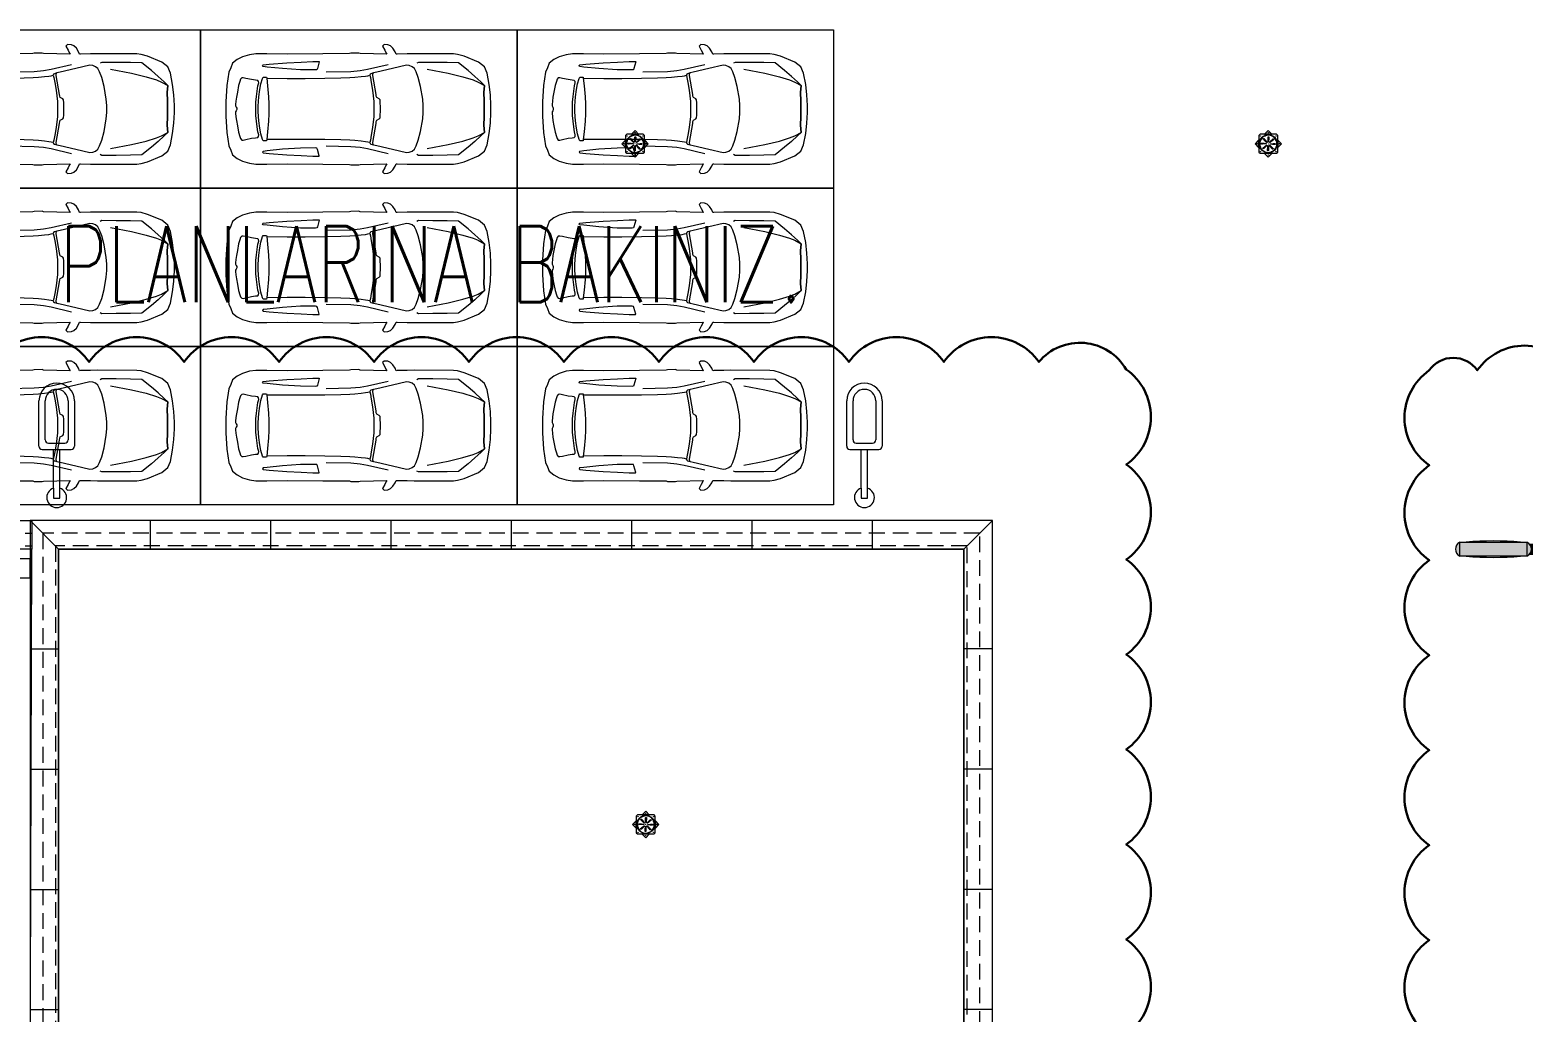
# Model space of a CAD drawing. Header units: metres. Extents: x -17822 to 152406, y -4219 to 19791.
# Drawn here: x 114958 to 117317, y 2507 to 4059 of the extents above; entities that cross this region are included whole.
import ezdxf
from ezdxf.xclip import XClip

# ---------------------------------------------------------------- set-up
doc = ezdxf.new("R2010")
doc.units = ezdxf.units.M
doc.header["$LTSCALE"] = 100
doc.header["$MEASUREMENT"] = 0
doc.header["$XCLIPFRAME"] = 0
doc.linetypes.add('HIDDEN', pattern=[0.375, 0.25, -0.125])
doc.layers.get('0').update_dxf_attribs({"color": 9, "lineweight": 9})
for name, color, linetype, lineweight in [('04', 9, 'Continuous', 9), ('05S', 9, 'Continuous', 9), ('06A', 9, 'Continuous', 9), ('06B', 9, 'Continuous', 9), ('06D', 9, 'Continuous', 9), ('E-KABLO', 7, 'Continuous', 30)]:
    doc.layers.add(name, color=color, linetype=linetype, lineweight=lineweight)
doc.styles.add('E-YAZI', font='txttw.shx')

# ---------------------------------------------------------------- blocks, each defined once
blk = doc.blocks.new('p-harpusta-ust')
at = {"layer": '06A'}
blk.add_lwpolyline([(-947.5, 2083), (-947.5, 2083), (-902.5, 2083), (-902.5, 460), (-947.5, 460), (-947.5, 2083)], dxfattribs=at)
at = {"layer": '06D', "linetype": 'HIDDEN'}
for points in [[(-927.5, 460), (-927.5, 2083)], [(-907.5, 460), (-907.5, 2083)]]:
    blk.add_lwpolyline(points, dxfattribs=at)
blk = doc.blocks.new('p-araba-polo')
blk.add_line((1.256, 0.842), (1.897, 1.734))
at = {"extrusion": (0, 0, -1)}
blk.add_arc((-1.256, 0.842), 1.098, 125.7081, 179.024, dxfattribs=at)
blk = doc.blocks.new('suzgec')
for p, q in [((36834.3, 831.6), (36832.3, 829.6)), ((36832.3, 829.6), (36832.3, 803.6)), ((36860.3, 831.6), (36834.3, 831.6)), ((36841.5, 831.6), (36841.7, 831.8)), ((36841.7, 828.9), (36841.6, 829.1)), ((36841.7, 831.8), (36847.3, 837.4)), ((36841.7, 831.8), (36853, 831.8)), ((36841.8, 828.6), (36841.7, 828.9)), ((36842.5, 829.5), (36842.6, 829.3)), ((36842.6, 829.3), (36842.8, 829)), ((36847.3, 837.4), (36853, 831.8)), ((36848.5, 826.8), (36847.6, 819.7)), ((36853, 831.8), (36853.2, 831.6)), ((36862.3, 829.6), (36860.3, 831.6)), ((36862.3, 803.6), (36862.3, 829.6)), ((36826.5, 816.6), (36832.1, 822.2)), ((36832.1, 810.9), (36826.5, 816.6)), ((36832.1, 822.2), (36832.3, 822.4)), ((36832.1, 810.9), (36832.1, 822.2)), ((36832.3, 810.7), (36832.1, 810.9)), ((36832.3, 803.6), (36834.3, 801.6)), ((36834.4, 811.8), (36834.6, 811.9)), ((36834.6, 811.9), (36835, 812)), ((36835, 810.9), (36834.8, 810.9)), ((36835.3, 811.1), (36835, 810.9)), ((36837.1, 817.8), (36844.2, 816.8)), ((36844.3, 816.8), (36844.2, 816.8)), ((36846.1, 806.3), (36847.1, 813.4)), ((36847.3, 816.6), (36847.1, 816.6)), ((36847.1, 813.6), (36847.1, 813.4)), ((36847.3, 816.6), (36847.3, 816.8)), ((36847.3, 816.6), (36847.6, 816.6)), ((36847.3, 816.6), (36847.3, 816.3)), ((36847.6, 819.6), (36847.6, 819.7)), ((36850.4, 816.3), (36850.5, 816.3)), ((36857.6, 815.4), (36850.5, 816.3)), ((36852.1, 803.9), (36851.9, 804.2)), ((36852.1, 803.7), (36852.1, 803.9)), ((36852.9, 804.6), (36853, 804.3)), ((36853, 804.3), (36853.1, 804.1)), ((36859.7, 822.2), (36859.9, 822.3)), ((36860.2, 821.4), (36860, 821.3)), ((36860.3, 801.6), (36862.3, 803.6)), ((36862.3, 822.4), (36862.5, 822.2)), ((36862.5, 810.9), (36862.3, 810.7)), ((36862.5, 822.2), (36862.5, 810.9)), ((36862.5, 822.2), (36868.2, 816.6)), ((36868.2, 816.6), (36862.5, 810.9)), ((36834.3, 801.6), (36860.3, 801.6)), ((36841.7, 801.4), (36841.5, 801.6)), ((36853, 801.4), (36841.7, 801.4)), ((36847.3, 795.7), (36841.7, 801.4)), ((36853, 801.4), (36847.3, 795.7)), ((36853.2, 801.6), (36853, 801.4))]:
    blk.add_line(p, q)
for centre, radius in [((36847.3, 816.6), 14.3), ((36834.8, 829.1), 0.3), ((36847.3, 834.3), 0.4), ((36847.3, 834.3), 0.358), ((36859.8, 829.1), 0.3), ((36829.7, 816.6), 0.4), ((36829.7, 816.6), 0.358), ((36834.8, 804.1), 0.3), ((36859.8, 804.1), 0.3), ((36865, 816.6), 0.4), ((36865, 816.6), 0.358), ((36847.3, 798.9), 0.4), ((36847.3, 798.9), 0.358)]:
    blk.add_circle(centre, radius)
for radius, start, end in [(13.5, 114.6147, 200.3853), (13.8, 110.4176, 114.5824), (13.7, 110.4084, 114.5916), (13.3, 110.3378, 114.6622), (13.2, 110.3292, 114.6708), (13.5, 24.6147, 110.3853), (13.8, 200.4176, 204.5824), (13.7, 200.4084, 204.5916), (13.3, 200.3378, 204.6622), (13.2, 200.3292, 204.6708), (13.5, 204.6147, 290.3853), (13.2, 290.3292, 294.6708), (13.3, 290.3378, 294.6622), (13.7, 290.4084, 294.5916), (13.8, 290.4176, 294.5824), (13.6, 294.6147, 20.3853), (13.2, 20.3292, 24.6708), (13.3, 20.3378, 24.6622), (13.7, 20.4084, 24.5916), (13.8, 20.4176, 24.5824)]:
    blk.add_arc((36847.3, 816.6), radius, start, end)
for points, knots in [([(36847, 826.8), (36847, 826.9), (36847.1, 827), (36847.1, 827.2), (36847.2, 827.3), (36847.3, 827.4), (36847.4, 827.5), (36847.6, 827.6), (36847.7, 827.6), (36847.9, 827.6), (36848, 827.5), (36848.2, 827.4), (36848.3, 827.4), (36848.4, 827.2), (36848.5, 827.1), (36848.5, 826.9), (36848.5, 826.8), (36848.5, 826.7)], [2.169268, 2.169268, 2.169268, 2.169268, 2.468107, 2.468107, 2.768207, 2.768207, 3.065525, 3.065525, 3.362844, 3.362844, 3.660162, 3.660162, 3.95748, 3.95748, 4.257581, 4.257581, 4.55635, 4.55635, 4.55635, 4.55635]), ([(36837.1, 816.3), (36837, 816.3), (36836.9, 816.3), (36836.7, 816.4), (36836.6, 816.4), (36836.5, 816.6), (36836.4, 816.7), (36836.4, 816.9), (36836.4, 817), (36836.4, 817.2), (36836.4, 817.3), (36836.5, 817.5), (36836.5, 817.5), (36836.7, 817.7), (36836.8, 817.7), (36837, 817.8), (36837.1, 817.8), (36837.2, 817.8)], [2.169268, 2.169268, 2.169268, 2.169268, 2.468107, 2.468107, 2.768207, 2.768207, 3.065525, 3.065525, 3.362844, 3.362844, 3.660162, 3.660162, 3.95748, 3.95748, 4.257581, 4.257581, 4.55635, 4.55635, 4.55635, 4.55635]), ([(36840.3, 809.1), (36840.3, 809.1), (36840.2, 809), (36840, 808.9), (36839.9, 808.9), (36839.7, 808.9), (36839.6, 808.9), (36839.4, 809), (36839.3, 809.1), (36839.2, 809.2), (36839.1, 809.3), (36839, 809.5), (36839, 809.6), (36839, 809.8), (36839.1, 809.9), (36839.2, 810.1), (36839.2, 810.2), (36839.3, 810.2)], [2.169268, 2.169268, 2.169268, 2.169268, 2.468107, 2.468107, 2.768207, 2.768207, 3.065525, 3.065525, 3.362844, 3.362844, 3.660162, 3.660162, 3.95748, 3.95748, 4.257581, 4.257581, 4.55635, 4.55635, 4.55635, 4.55635]), ([(36839.9, 823.6), (36839.8, 823.7), (36839.8, 823.7), (36839.7, 823.9), (36839.7, 824), (36839.7, 824.2), (36839.7, 824.3), (36839.8, 824.5), (36839.8, 824.6), (36840, 824.8), (36840.1, 824.8), (36840.3, 824.9), (36840.4, 824.9), (36840.6, 824.9), (36840.7, 824.8), (36840.9, 824.8), (36840.9, 824.7), (36841, 824.6)], [2.169268, 2.169268, 2.169268, 2.169268, 2.468107, 2.468107, 2.768207, 2.768207, 3.065525, 3.065525, 3.362844, 3.362844, 3.660162, 3.660162, 3.95748, 3.95748, 4.257581, 4.257581, 4.55635, 4.55635, 4.55635, 4.55635]), ([(36844.1, 817), (36844.1, 817), (36844.1, 817), (36844.1, 817), (36844.2, 817), (36844.2, 817), (36844.2, 816.9), (36844.3, 816.9), (36844.3, 816.9), (36844.3, 816.8), (36844.3, 816.8), (36844.3, 816.7), (36844.3, 816.7), (36844.3, 816.7), (36844.3, 816.6), (36844.3, 816.6), (36844.3, 816.5), (36844.2, 816.5), (36844.2, 816.5), (36844.1, 816.5), (36844.1, 816.5), (36844.1, 816.5), (36844.1, 816.5)], [-0.0013985, -0.0013985, -0.0013985, -0.0013985, 0, 0, 0, 0.0909291, 0.0909291, 0.1818582, 0.1818582, 0.2711248, 0.2711248, 0.3603915, 0.3603915, 0.4496581, 0.4496581, 0.5389247, 0.5389247, 0.6298538, 0.6298538, 0.7207829, 0.7207829, 0.7401198, 0.7401198, 0.7401198, 0.7401198]), ([(36844.8, 814.6), (36844.8, 814.6), (36844.8, 814.6), (36844.8, 814.6), (36844.8, 814.6), (36844.8, 814.6), (36844.9, 814.6), (36844.9, 814.6), (36845, 814.6), (36845, 814.6), (36845.1, 814.6), (36845.1, 814.6), (36845.2, 814.5), (36845.2, 814.5), (36845.2, 814.4), (36845.2, 814.4), (36845.2, 814.4), (36845.2, 814.3), (36845.2, 814.3), (36845.2, 814.2), (36845.1, 814.2), (36845.1, 814.2), (36845.1, 814.2)], [-0.0013985, -0.0013985, -0.0013985, -0.0013985, 0, 0, 0, 0.0909291, 0.0909291, 0.1818582, 0.1818582, 0.2711248, 0.2711248, 0.3603915, 0.3603915, 0.4496581, 0.4496581, 0.5389247, 0.5389247, 0.6298538, 0.6298538, 0.7207829, 0.7207829, 0.7401198, 0.7401198, 0.7401198, 0.7401198]), ([(36845.3, 819.1), (36845.3, 819.1), (36845.3, 819.1), (36845.3, 819.1), (36845.4, 819.1), (36845.4, 819.1), (36845.4, 819), (36845.4, 819), (36845.4, 818.9), (36845.4, 818.9), (36845.4, 818.8), (36845.3, 818.8), (36845.3, 818.8), (36845.3, 818.8), (36845.2, 818.7), (36845.2, 818.7), (36845.1, 818.7), (36845.1, 818.7), (36845, 818.8), (36845, 818.8), (36845, 818.8), (36845, 818.8), (36845, 818.8)], [-0.0013985, -0.0013985, -0.0013985, -0.0013985, 0, 0, 0, 0.0909291, 0.0909291, 0.1818582, 0.1818582, 0.2711248, 0.2711248, 0.3603915, 0.3603915, 0.4496581, 0.4496581, 0.5389247, 0.5389247, 0.6298538, 0.6298538, 0.7207829, 0.7207829, 0.7401198, 0.7401198, 0.7401198, 0.7401198]), ([(36847.6, 806.4), (36847.7, 806.3), (36847.6, 806.2), (36847.6, 806), (36847.5, 805.9), (36847.4, 805.7), (36847.3, 805.7), (36847.1, 805.6), (36847, 805.6), (36846.8, 805.6), (36846.7, 805.6), (36846.5, 805.7), (36846.4, 805.8), (36846.3, 805.9), (36846.2, 806), (36846.1, 806.2), (36846.1, 806.3), (36846.2, 806.4)], [2.169268, 2.169268, 2.169268, 2.169268, 2.468107, 2.468107, 2.768207, 2.768207, 3.065525, 3.065525, 3.362844, 3.362844, 3.660162, 3.660162, 3.95748, 3.95748, 4.257581, 4.257581, 4.55635, 4.55635, 4.55635, 4.55635]), ([(36847, 813.4), (36847, 813.4), (36847, 813.4), (36847, 813.4), (36847, 813.4), (36847, 813.4), (36847, 813.5), (36847, 813.5), (36847.1, 813.5), (36847.1, 813.6), (36847.2, 813.6), (36847.2, 813.6), (36847.2, 813.6), (36847.3, 813.6), (36847.3, 813.6), (36847.4, 813.5), (36847.4, 813.5), (36847.4, 813.5), (36847.4, 813.4), (36847.5, 813.4), (36847.5, 813.3), (36847.5, 813.3), (36847.5, 813.3)], [-0.0013985, -0.0013985, -0.0013985, -0.0013985, 0, 0, 0, 0.0909291, 0.0909291, 0.1818582, 0.1818582, 0.2711248, 0.2711248, 0.3603915, 0.3603915, 0.4496581, 0.4496581, 0.5389247, 0.5389247, 0.6298538, 0.6298538, 0.7207829, 0.7207829, 0.7401198, 0.7401198, 0.7401198, 0.7401198]), ([(36847.7, 819.8), (36847.7, 819.8), (36847.7, 819.8), (36847.7, 819.8), (36847.7, 819.8), (36847.7, 819.7), (36847.7, 819.7), (36847.7, 819.7), (36847.6, 819.6), (36847.6, 819.6), (36847.5, 819.6), (36847.5, 819.6), (36847.4, 819.6), (36847.4, 819.6), (36847.4, 819.6), (36847.3, 819.6), (36847.3, 819.7), (36847.3, 819.7), (36847.2, 819.8), (36847.2, 819.8), (36847.2, 819.8), (36847.2, 819.8), (36847.2, 819.8)], [-0.0013985, -0.0013985, -0.0013985, -0.0013985, 0, 0, 0, 0.0909291, 0.0909291, 0.1818582, 0.1818582, 0.2711248, 0.2711248, 0.3603915, 0.3603915, 0.4496581, 0.4496581, 0.5389247, 0.5389247, 0.6298538, 0.6298538, 0.7207829, 0.7207829, 0.7401198, 0.7401198, 0.7401198, 0.7401198]), ([(36849.3, 814), (36849.3, 814), (36849.3, 814), (36849.3, 814), (36849.3, 814.1), (36849.3, 814.1), (36849.3, 814.1), (36849.3, 814.2), (36849.3, 814.2), (36849.3, 814.3), (36849.3, 814.3), (36849.3, 814.3), (36849.4, 814.4), (36849.4, 814.4), (36849.5, 814.4), (36849.5, 814.4), (36849.6, 814.4), (36849.6, 814.4), (36849.7, 814.4), (36849.7, 814.4), (36849.7, 814.4), (36849.7, 814.4), (36849.7, 814.4)], [-0.0013985, -0.0013985, -0.0013985, -0.0013985, 0, 0, 0, 0.0909291, 0.0909291, 0.1818582, 0.1818582, 0.2711248, 0.2711248, 0.3603915, 0.3603915, 0.4496581, 0.4496581, 0.5389247, 0.5389247, 0.6298538, 0.6298538, 0.7207829, 0.7207829, 0.7401198, 0.7401198, 0.7401198, 0.7401198]), ([(36849.9, 818.6), (36849.9, 818.6), (36849.9, 818.6), (36849.9, 818.6), (36849.9, 818.6), (36849.8, 818.5), (36849.8, 818.5), (36849.7, 818.5), (36849.7, 818.5), (36849.7, 818.5), (36849.6, 818.6), (36849.6, 818.6), (36849.5, 818.6), (36849.5, 818.7), (36849.5, 818.7), (36849.5, 818.7), (36849.5, 818.8), (36849.5, 818.8), (36849.5, 818.9), (36849.5, 818.9), (36849.6, 819), (36849.6, 819), (36849.6, 819)], [-0.0013985, -0.0013985, -0.0013985, -0.0013985, 0, 0, 0, 0.0909291, 0.0909291, 0.1818582, 0.1818582, 0.2711248, 0.2711248, 0.3603915, 0.3603915, 0.4496581, 0.4496581, 0.5389247, 0.5389247, 0.6298538, 0.6298538, 0.7207829, 0.7207829, 0.7401198, 0.7401198, 0.7401198, 0.7401198]), ([(36850.6, 816.2), (36850.6, 816.2), (36850.6, 816.2), (36850.6, 816.2), (36850.5, 816.2), (36850.5, 816.2), (36850.4, 816.2), (36850.4, 816.3), (36850.4, 816.3), (36850.4, 816.3), (36850.3, 816.4), (36850.3, 816.4), (36850.3, 816.5), (36850.4, 816.5), (36850.4, 816.6), (36850.4, 816.6), (36850.4, 816.6), (36850.5, 816.7), (36850.5, 816.7), (36850.6, 816.7), (36850.6, 816.7), (36850.6, 816.7), (36850.6, 816.7)], [-0.0013985, -0.0013985, -0.0013985, -0.0013985, 0, 0, 0, 0.0909291, 0.0909291, 0.1818582, 0.1818582, 0.2711248, 0.2711248, 0.3603915, 0.3603915, 0.4496581, 0.4496581, 0.5389247, 0.5389247, 0.6298538, 0.6298538, 0.7207829, 0.7207829, 0.7401198, 0.7401198, 0.7401198, 0.7401198]), ([(36854.8, 809.6), (36854.9, 809.5), (36854.9, 809.4), (36855, 809.2), (36855, 809.1), (36855, 808.9), (36855, 808.8), (36854.9, 808.6), (36854.8, 808.5), (36854.7, 808.4), (36854.6, 808.3), (36854.4, 808.3), (36854.3, 808.3), (36854.1, 808.3), (36854, 808.3), (36853.8, 808.4), (36853.7, 808.5), (36853.7, 808.6)], [2.169268, 2.169268, 2.169268, 2.169268, 2.468107, 2.468107, 2.768207, 2.768207, 3.065525, 3.065525, 3.362844, 3.362844, 3.660162, 3.660162, 3.95748, 3.95748, 4.257581, 4.257581, 4.55635, 4.55635, 4.55635, 4.55635]), ([(36854.4, 824), (36854.4, 824.1), (36854.5, 824.2), (36854.7, 824.2), (36854.8, 824.3), (36855, 824.3), (36855.1, 824.2), (36855.3, 824.1), (36855.4, 824.1), (36855.5, 823.9), (36855.6, 823.8), (36855.6, 823.7), (36855.7, 823.5), (36855.6, 823.3), (36855.6, 823.2), (36855.5, 823.1), (36855.4, 823), (36855.4, 822.9)], [2.169268, 2.169268, 2.169268, 2.169268, 2.468107, 2.468107, 2.768207, 2.768207, 3.065525, 3.065525, 3.362844, 3.362844, 3.660162, 3.660162, 3.95748, 3.95748, 4.257581, 4.257581, 4.55635, 4.55635, 4.55635, 4.55635]), ([(36857.6, 816.9), (36857.7, 816.9), (36857.8, 816.9), (36858, 816.8), (36858, 816.7), (36858.2, 816.6), (36858.2, 816.5), (36858.3, 816.3), (36858.3, 816.2), (36858.3, 816), (36858.3, 815.9), (36858.2, 815.7), (36858.1, 815.6), (36858, 815.5), (36857.9, 815.4), (36857.7, 815.4), (36857.6, 815.4), (36857.5, 815.4)], [2.169268, 2.169268, 2.169268, 2.169268, 2.468107, 2.468107, 2.768207, 2.768207, 3.065525, 3.065525, 3.362844, 3.362844, 3.660162, 3.660162, 3.95748, 3.95748, 4.257581, 4.257581, 4.55635, 4.55635, 4.55635, 4.55635])]:
    blk.add_open_spline(points, degree=3, knots=knots)
for points, weights in [([(36847.2, 819.8), (36847.2, 821.5), (36847, 826.8)], [1, 1.1928901223, 1.04336959175]), ([(36848.5, 826.7), (36847.9, 821.5), (36847.7, 819.8)], [1.04357122043, 1.19470432993, 1]), ([(36844.1, 816.5), (36842.4, 816.4), (36837.1, 816.3)], [1, 1.19289012449, 1.04336959218]), ([(36837.2, 817.8), (36842.5, 817.2), (36844.1, 817)], [1.04357122072, 1.19470433147, 1]), ([(36839.3, 810.2), (36843.5, 813.5), (36844.8, 814.6)], [1.04357122094, 1.1947043326, 1]), ([(36845, 818.8), (36843.7, 820), (36839.9, 823.6)], [1, 1.19289012244, 1.04336959178]), ([(36845.1, 814.2), (36844, 813), (36840.3, 809.1)], [1, 1.19289012327, 1.04336959194]), ([(36841, 824.6), (36844.3, 820.5), (36845.3, 819.1)], [1.04357122128, 1.19470433435, 1]), ([(36846.2, 806.4), (36846.8, 811.7), (36847, 813.4)], [1.04357122103, 1.19470433305, 1]), ([(36847.5, 813.3), (36847.5, 811.6), (36847.6, 806.4)], [1, 1.19289011339, 1.04336959002]), ([(36853.7, 808.6), (36850.4, 812.7), (36849.3, 814)], [1.04357121982, 1.19470432681, 1]), ([(36849.6, 819), (36850.7, 820.2), (36854.4, 824)], [1, 1.19289012017, 1.04336959134]), ([(36849.7, 814.4), (36850.9, 813.2), (36854.8, 809.6)], [1, 1.19289011781, 1.04336959088]), ([(36855.4, 822.9), (36851.2, 819.6), (36849.9, 818.6)], [1.04357122006, 1.19470432802, 1]), ([(36859.3, 822.1), (36859.5, 822.2), (36859.7, 822.2)], [1.02554744525, 1.0127799804, 1]), ([(36860, 821.3), (36859.9, 821.2), (36859.7, 821.2)], [1, 1.0127799804, 1.02554744526])]:
    blk.add_rational_spline(points, weights, degree=2)
for points, weights, knots in [([(36850.6, 816.7), (36851.1, 816.7), (36853.6, 816.8), (36857.6, 816.9)], [4.14064799907, 3.56700040162, 2.15953650571, 1.32480586323], [27.48414514, 27.48414514, 27.48414514, 27.50397367, 27.53272487, 27.53272487, 27.53272487]), ([(36857.5, 815.4), (36855.5, 815.6), (36852.3, 816), (36850.9, 816.2), (36850.6, 816.2)], [1.32476723726, 1.64485472039, 2.71311941379, 3.81141839734, 4.16242382948], [0.00590224, 0.00590224, 0.00590224, 0.01753913, 0.04477222, 0.05758123, 0.05758123, 0.05758123])]:
    blk.add_rational_spline(points, weights, degree=2, knots=knots)
blk = doc.blocks.new('pergolecatikati_krtrevizegorunus')
at = {"layer": '06B'}
for points in [[(29.5, 1979.8), (779.5, 1979.8), (779.5, 1909.8), (29.5, 1909.8), (29.5, 1889.8), (779.5, 1889.8), (779.5, 1819.8), (29.5, 1819.8), (29.5, 1799.8), (779.5, 1799.8), (779.5, 1729.8), (29.5, 1729.8), (29.5, 1709.8), (779.5, 1709.8), (779.5, 1659.8), (29.5, 1659.8), (29.5, 1639.8), (809.5, 1639.8), (809.5, 2049.8), (779.5, 2049.8), (779.5, 1999.8), (29.5, 1999.8), (29.5, 1979.8)], [(-830, 1618), (-830, 3), (-800, 3), (-800, 90), (-30, 90), (-30, 3), (0, 3), (0, 1618), (-30, 1618), (-30, 1550), (-800, 1550), (-800, 1618)], [(-30, 1530), (-30, 1460), (-800, 1460), (-800, 1530)], [(-30, 1440), (-30, 1370), (-800, 1370), (-800, 1440)], [(-30, 1350), (-30, 1280), (-800, 1280), (-800, 1350)], [(-30, 1260), (-30, 1190), (-800, 1190), (-800, 1260)], [(-30, 1170), (-30, 1100), (-800, 1100), (-800, 1170)], [(-30, 1080), (-30, 1010), (-800, 1010), (-800, 1080)], [(-30, 990), (-30, 920), (-800, 920), (-800, 990)], [(-30, 900), (-30, 830), (-800, 830), (-800, 900)], [(-30, 810), (-30, 740), (-800, 740), (-800, 810)], [(-30, 720), (-30, 650), (-800, 650), (-800, 720)], [(-30, 630), (-30, 560), (-800, 560), (-800, 630)], [(-30, 540), (-30, 470), (-800, 470), (-800, 540)], [(-30, 450), (-30, 380), (-800, 380), (-800, 450)], [(-30, 360), (-30, 290), (-800, 290), (-800, 360)], [(-30, 270), (-30, 200), (-800, 200), (-800, 270)], [(-30, 180), (-30, 110), (-800, 110), (-800, 180)]]:
    blk.add_lwpolyline(points, close=True, dxfattribs=at)
blk = doc.blocks.new('p-cati_vw')
at = {"layer": '06A'}
for points in [[(0, 0), (0, -1520), (920, -1520), (920, -1115), (1720, -1115), (1720, 0)], [(45, -45), (45, -1475), (875, -1475), (875, -1070), (1675, -1070), (1675, -45)]]:
    blk.add_lwpolyline(points, close=True, dxfattribs=at)
for points in [[(0, 0), (45, -45)], [(202.5, 0), (202.5, -45)], [(392.5, 0), (392.5, -45)], [(582.5, 0), (582.5, -45)], [(772.5, 0), (772.5, -45)], [(0, -190.1), (45, -190.1)], [(0, -380.1), (45, -380.1)], [(0, -570.1), (45, -570.1)], [(0, -760.1), (45, -760.1)], [(0, -950.1), (45, -950.1)], [(0, -1140.1), (45, -1140.1)], [(0, -1330.1), (45, -1330.1)], [(45, -1475), (0, -1520)], [(202.5, -1520), (202.5, -1475)], [(392.5, -1520), (392.5, -1475)], [(582.5, -1520), (582.5, -1475)], [(772.5, -1520), (772.5, -1475)]]:
    blk.add_lwpolyline(points, dxfattribs=at)
at = {"layer": '06D'}
for points in [[(3152, -3675), (3152, 55), (1705, 55), (1705, -1115), (920, -1115), (920, -1520), (45, -1517), (45, -3135), (920, -3135), (920, -3575), (1705, -3575), (1705, -3675)], [(45, -1475), (45, -45), (1675, -45), (1675, -1070), (875, -1070), (875, -1475)]]:
    blk.add_lwpolyline(points, close=True, dxfattribs=at)
at = {"layer": '06D', "linetype": 'HIDDEN'}
for points in [[(20, -20), (20, -1500), (900, -1500), (900, -1095), (1700, -1095), (1700, -20)], [(40, -40), (40, -1480), (880, -1480), (880, -1075), (1680, -1075), (1680, -40)]]:
    blk.add_lwpolyline(points, close=True, dxfattribs=at)
at = {"layer": '04'}
ref = blk.add_blockref('p-araba-polo', (515.8, -1689.8), dxfattribs=dict(at, xscale=-100, yscale=100, zscale=100, rotation=1.082915e-10))
XClip(ref).set_block_clipping_path([(-0.0924763951, -0.9835002962), (4.0650970395, 0.9845199444)])
at = {"layer": '06B', "rotation": 1.082915e-10}
blk.add_blockref('pergolecatikati_krtrevizegorunus', (890.5, -3138), dxfattribs=at)
at = {"layer": '06D', "rotation": 1.082915e-10}
for name, p in [('p-harpusta-ust', (947.5, -3600)), ('suzgec', (-36367.3, -1364.1))]:
    blk.add_blockref(name, p, dxfattribs=at)
blk = doc.blocks.new('g-prs-logo-yan')
at = {"layer": '05S'}
h = blk.add_hatch(color=253, dxfattribs=at)
h.dxf.hatch_style = 1
h.paths.add_polyline_path([(123, 11), (17, 11), (17, -11), (123, -11)])
h.paths.add_polyline_path([(17, 11, 0.636364), (17, -11)])
h.paths.add_polyline_path([(123, 11), (123, -11, 0.636364)])
h = blk.add_hatch(color=8, dxfattribs=at)
h.dxf.hatch_style = 1
h.paths.add_polyline_path([(26.9, 11), (113, 11, 0.046475)])
h.paths.add_polyline_path([(113, -11), (26.9, -11, 0.046475)])
h = blk.add_hatch(color=256, dxfattribs=at)
h.dxf.hatch_style = 1
h.paths.add_polyline_path([(127, 8), (138, 8), (138, -8), (127, -8, 0.374793)])
h.paths.add_polyline_path([(138, 11), (140, 11), (140, -11), (138, -11)])
for points in [[(17, 11), (123, 11), (123, -11), (17, -11), (17, 11)], [(127, 8), (138, 8)], [(138, 11), (140, 11)], [(138, 11), (138, -11)], [(140, 11), (140, -11)], [(127, -8), (138, -8)], [(138, -11), (140, -11)]]:
    blk.add_lwpolyline(points)
for centre, radius, start, end in [((22.1, 0), 12.1, 115.0576, 244.9424), ((70, -451), 464, 84.6782, 95.3218), ((117.9, 0), 12.1, 295.0576, 64.9424), ((70, 451), 464, 264.6782, 275.3218)]:
    blk.add_arc(centre, radius, start, end)
blk = doc.blocks.new('p-cati_porsche')
at = {"layer": '06D'}
blk.add_blockref('g-prs-logo-yan', (-140, -60.7), dxfattribs=at)
blk = doc.blocks.new('p-suzgec')
at = {"ltscale": 25}
for p, q in [((-21.1, 0), (-15.5, 5.7)), ((-15.5, -5.7), (-21.1, 0)), ((-15.5, 5.7), (-15.2, 5.9)), ((-15.5, -5.7), (-15.5, 5.7)), ((-13.2, 15), (-15.2, 13)), ((-15.2, 13), (-15.2, -13)), ((12.8, 15), (-13.2, 15)), ((-10.5, 1.2), (-3.4, 0.3)), ((-6.1, 15), (-5.9, 15.2)), ((-5.9, 12.3), (-6, 12.5)), ((-5.9, 15.2), (-0.2, 20.9)), ((-5.9, 15.2), (5.4, 15.2)), ((-5.8, 12), (-5.9, 12.3)), ((-5.1, 12.9), (-5, 12.7)), ((-5, 12.7), (-4.8, 12.4)), ((-3.3, 0.2), (-3.4, 0.3)), ((-0.2, 0), (-0.5, 0)), ((-0.2, 20.9), (5.4, 15.2)), ((-0.2, 0), (-0.2, 0.2)), ((-0.2, 0), (0, 0)), ((-0.2, 0), (-0.2, -0.2)), ((0.9, 10.2), (0, 3.1)), ((0, 3), (0, 3.1)), ((5.4, 15.2), (5.6, 15)), ((12.1, 5.6), (12.3, 5.7)), ((12.6, 4.8), (12.5, 4.7)), ((14.8, 13), (12.8, 15)), ((14.8, -13), (14.8, 13)), ((14.8, 5.9), (15, 5.7)), ((15, 5.7), (15, -5.7)), ((15, 5.7), (20.6, 0)), ((20.6, 0), (15, -5.7)), ((-15.2, -5.9), (-15.5, -5.7)), ((-15.2, -13), (-13.2, -15)), ((-13.2, -15), (12.8, -15)), ((-13.1, -4.8), (-13, -4.7)), ((-13, -4.7), (-12.6, -4.6)), ((-12.6, -5.6), (-12.8, -5.7)), ((-12.2, -5.5), (-12.6, -5.6)), ((-5.9, -15.2), (-6.1, -15)), ((5.4, -15.2), (-5.9, -15.2)), ((-0.2, -20.9), (-5.9, -15.2)), ((-1.4, -10.2), (-0.5, -3.1)), ((-0.5, -3), (-0.5, -3.1)), ((5.4, -15.2), (-0.2, -20.9)), ((2.8, -0.2), (2.9, -0.3)), ((10, -1.2), (2.9, -0.3)), ((4.5, -12.7), (4.3, -12.4)), ((4.6, -12.9), (4.5, -12.7)), ((5.3, -12), (5.4, -12.3)), ((5.4, -12.3), (5.5, -12.5)), ((5.6, -15), (5.4, -15.2)), ((12.8, -15), (14.8, -13)), ((15, -5.7), (14.8, -5.9))]:
    blk.add_line(p, q, dxfattribs=at)
for centre, radius in [((-17.9, 0), 0.4), ((-17.9, 0), 0.358), ((-0.2, 0), 14.3), ((-12.8, 12.5), 0.3), ((-0.2, 17.7), 0.4), ((-0.2, 17.7), 0.358), ((12.2, 12.5), 0.3), ((17.4, 0), 0.4), ((17.4, 0), 0.358), ((-12.8, -12.5), 0.3), ((-0.2, -17.7), 0.4), ((-0.2, -17.7), 0.358), ((12.2, -12.5), 0.3)]:
    blk.add_circle(centre, radius, dxfattribs=at)
for radius, start, end in [(13.5, 114.6147, 200.3853), (13.8, 110.4176, 114.5824), (13.7, 110.4084, 114.5916), (13.3, 110.3378, 114.6622), (13.2, 110.3292, 114.6708), (13.5, 24.6147, 110.3853), (13.6, 294.6147, 20.3853), (13.2, 20.3292, 24.6708), (13.3, 20.3378, 24.6622), (13.7, 20.4084, 24.5916), (13.8, 20.4176, 24.5824), (13.7, 200.4084, 204.5916), (13.8, 200.4176, 204.5824), (13.3, 200.3378, 204.6622), (13.2, 200.3292, 204.6708), (13.5, 204.6147, 290.3853), (13.2, 290.3292, 294.6708), (13.3, 290.3378, 294.6622), (13.7, 290.4084, 294.5916), (13.8, 290.4176, 294.5824)]:
    blk.add_arc((-0.2, 0), radius, start, end, dxfattribs=at)
for points, knots in [([(-10.5, -0.3), (-10.6, -0.3), (-10.7, -0.3), (-10.9, -0.2), (-11, -0.2), (-11.1, 0), (-11.2, 0.1), (-11.2, 0.3), (-11.2, 0.4), (-11.2, 0.6), (-11.2, 0.7), (-11.1, 0.9), (-11.1, 1), (-10.9, 1.1), (-10.8, 1.1), (-10.6, 1.2), (-10.5, 1.2), (-10.4, 1.2)], [2.169268, 2.169268, 2.169268, 2.169268, 2.468107, 2.468107, 2.768207, 2.768207, 3.065525, 3.065525, 3.362844, 3.362844, 3.660162, 3.660162, 3.95748, 3.95748, 4.257581, 4.257581, 4.55635, 4.55635, 4.55635, 4.55635]), ([(-7.7, 7), (-7.8, 7.1), (-7.8, 7.2), (-7.9, 7.4), (-7.9, 7.5), (-7.9, 7.7), (-7.9, 7.8), (-7.8, 8), (-7.8, 8), (-7.6, 8.2), (-7.5, 8.2), (-7.3, 8.3), (-7.2, 8.3), (-7, 8.3), (-6.9, 8.3), (-6.7, 8.2), (-6.6, 8.1), (-6.6, 8)], [2.169268, 2.169268, 2.169268, 2.169268, 2.468107, 2.468107, 2.768207, 2.768207, 3.065525, 3.065525, 3.362844, 3.362844, 3.660162, 3.660162, 3.95748, 3.95748, 4.257581, 4.257581, 4.55635, 4.55635, 4.55635, 4.55635]), ([(-3.5, 0.4), (-3.5, 0.4), (-3.5, 0.4), (-3.5, 0.4), (-3.4, 0.4), (-3.4, 0.4), (-3.4, 0.3), (-3.3, 0.3), (-3.3, 0.3), (-3.3, 0.3), (-3.3, 0.2), (-3.2, 0.2), (-3.2, 0.1), (-3.3, 0.1), (-3.3, 0), (-3.3, 0), (-3.3, -0.1), (-3.4, -0.1), (-3.4, -0.1), (-3.5, -0.1), (-3.5, -0.1), (-3.5, -0.1), (-3.5, -0.1)], [-0.0013985, -0.0013985, -0.0013985, -0.0013985, 0, 0, 0, 0.0909291, 0.0909291, 0.1818582, 0.1818582, 0.2711248, 0.2711248, 0.3603915, 0.3603915, 0.4496581, 0.4496581, 0.5389247, 0.5389247, 0.6298538, 0.6298538, 0.7207829, 0.7207829, 0.7401198, 0.7401198, 0.7401198, 0.7401198]), ([(-2.2, 2.6), (-2.2, 2.6), (-2.2, 2.6), (-2.2, 2.6), (-2.2, 2.5), (-2.2, 2.5), (-2.2, 2.4), (-2.2, 2.4), (-2.2, 2.3), (-2.2, 2.3), (-2.2, 2.3), (-2.3, 2.2), (-2.3, 2.2), (-2.3, 2.2), (-2.4, 2.2), (-2.4, 2.1), (-2.5, 2.1), (-2.5, 2.2), (-2.6, 2.2), (-2.6, 2.2), (-2.6, 2.2), (-2.6, 2.2), (-2.6, 2.2)], [-0.0013985, -0.0013985, -0.0013985, -0.0013985, 0, 0, 0, 0.0909291, 0.0909291, 0.1818582, 0.1818582, 0.2711248, 0.2711248, 0.3603915, 0.3603915, 0.4496581, 0.4496581, 0.5389247, 0.5389247, 0.6298538, 0.6298538, 0.7207829, 0.7207829, 0.7401198, 0.7401198, 0.7401198, 0.7401198]), ([(-0.6, 10.2), (-0.6, 10.3), (-0.5, 10.4), (-0.5, 10.6), (-0.4, 10.7), (-0.3, 10.8), (-0.2, 10.9), (0, 11), (0.1, 11), (0.3, 11), (0.4, 11), (0.6, 10.9), (0.7, 10.8), (0.8, 10.7), (0.9, 10.6), (0.9, 10.4), (1, 10.3), (0.9, 10.2)], [2.169268, 2.169268, 2.169268, 2.169268, 2.468107, 2.468107, 2.768207, 2.768207, 3.065525, 3.065525, 3.362844, 3.362844, 3.660162, 3.660162, 3.95748, 3.95748, 4.257581, 4.257581, 4.55635, 4.55635, 4.55635, 4.55635]), ([(0.1, 3.2), (0.1, 3.2), (0.1, 3.2), (0.1, 3.2), (0.1, 3.2), (0.1, 3.2), (0.1, 3.1), (0.1, 3.1), (0, 3), (0, 3), (-0.1, 3), (-0.1, 3), (-0.2, 3), (-0.2, 3), (-0.2, 3), (-0.3, 3), (-0.3, 3.1), (-0.3, 3.1), (-0.4, 3.2), (-0.4, 3.2), (-0.4, 3.2), (-0.4, 3.3), (-0.4, 3.3)], [-0.0013985, -0.0013985, -0.0013985, -0.0013985, 0, 0, 0, 0.0909291, 0.0909291, 0.1818582, 0.1818582, 0.2711248, 0.2711248, 0.3603915, 0.3603915, 0.4496581, 0.4496581, 0.5389247, 0.5389247, 0.6298538, 0.6298538, 0.7207829, 0.7207829, 0.7401198, 0.7401198, 0.7401198, 0.7401198]), ([(2.3, 2), (2.3, 2), (2.3, 2), (2.3, 2), (2.3, 2), (2.2, 2), (2.2, 1.9), (2.2, 1.9), (2.1, 1.9), (2.1, 2), (2, 2), (2, 2), (1.9, 2), (1.9, 2.1), (1.9, 2.1), (1.9, 2.2), (1.9, 2.2), (1.9, 2.3), (1.9, 2.3), (1.9, 2.3), (2, 2.4), (2, 2.4), (2, 2.4)], [-0.0013985, -0.0013985, -0.0013985, -0.0013985, 0, 0, 0, 0.0909291, 0.0909291, 0.1818582, 0.1818582, 0.2711248, 0.2711248, 0.3603915, 0.3603915, 0.4496581, 0.4496581, 0.5389247, 0.5389247, 0.6298538, 0.6298538, 0.7207829, 0.7207829, 0.7401198, 0.7401198, 0.7401198, 0.7401198]), ([(3, -0.4), (3, -0.4), (3, -0.4), (3, -0.4), (2.9, -0.4), (2.9, -0.4), (2.9, -0.3), (2.8, -0.3), (2.8, -0.3), (2.8, -0.3), (2.8, -0.2), (2.7, -0.2), (2.7, -0.1), (2.8, -0.1), (2.8, 0), (2.8, 0), (2.8, 0.1), (2.9, 0.1), (2.9, 0.1), (3, 0.1), (3, 0.1), (3, 0.1), (3, 0.1)], [-0.0013985, -0.0013985, -0.0013985, -0.0013985, 0, 0, 0, 0.0909291, 0.0909291, 0.1818582, 0.1818582, 0.2711248, 0.2711248, 0.3603915, 0.3603915, 0.4496581, 0.4496581, 0.5389247, 0.5389247, 0.6298538, 0.6298538, 0.7207829, 0.7207829, 0.7401198, 0.7401198, 0.7401198, 0.7401198]), ([(6.8, 7.4), (6.8, 7.5), (6.9, 7.6), (7.1, 7.7), (7.2, 7.7), (7.4, 7.7), (7.5, 7.7), (7.7, 7.6), (7.8, 7.5), (7.9, 7.4), (8, 7.3), (8.1, 7.1), (8.1, 7), (8, 6.8), (8, 6.7), (7.9, 6.5), (7.8, 6.4), (7.8, 6.3)], [2.169268, 2.169268, 2.169268, 2.169268, 2.468107, 2.468107, 2.768207, 2.768207, 3.065525, 3.065525, 3.362844, 3.362844, 3.660162, 3.660162, 3.95748, 3.95748, 4.257581, 4.257581, 4.55635, 4.55635, 4.55635, 4.55635]), ([(10, 0.3), (10.1, 0.3), (10.2, 0.3), (10.4, 0.2), (10.5, 0.2), (10.6, 0), (10.7, -0.1), (10.7, -0.3), (10.7, -0.4), (10.7, -0.6), (10.7, -0.7), (10.6, -0.9), (10.6, -1), (10.4, -1.1), (10.3, -1.1), (10.1, -1.2), (10, -1.2), (9.9, -1.2)], [2.169268, 2.169268, 2.169268, 2.169268, 2.468107, 2.468107, 2.768207, 2.768207, 3.065525, 3.065525, 3.362844, 3.362844, 3.660162, 3.660162, 3.95748, 3.95748, 4.257581, 4.257581, 4.55635, 4.55635, 4.55635, 4.55635]), ([(-7.3, -7.4), (-7.3, -7.5), (-7.4, -7.6), (-7.6, -7.7), (-7.7, -7.7), (-7.9, -7.7), (-8, -7.7), (-8.2, -7.6), (-8.3, -7.5), (-8.4, -7.4), (-8.5, -7.3), (-8.6, -7.1), (-8.6, -7), (-8.5, -6.8), (-8.5, -6.7), (-8.4, -6.5), (-8.3, -6.4), (-8.3, -6.3)], [2.169268, 2.169268, 2.169268, 2.169268, 2.468107, 2.468107, 2.768207, 2.768207, 3.065525, 3.065525, 3.362844, 3.362844, 3.660162, 3.660162, 3.95748, 3.95748, 4.257581, 4.257581, 4.55635, 4.55635, 4.55635, 4.55635]), ([(-2.8, -2), (-2.8, -2), (-2.8, -2), (-2.8, -2), (-2.8, -2), (-2.7, -2), (-2.7, -1.9), (-2.7, -1.9), (-2.6, -1.9), (-2.6, -2), (-2.5, -2), (-2.5, -2), (-2.4, -2), (-2.4, -2.1), (-2.4, -2.1), (-2.4, -2.2), (-2.4, -2.2), (-2.4, -2.3), (-2.4, -2.3), (-2.4, -2.3), (-2.5, -2.4), (-2.5, -2.4), (-2.5, -2.4)], [-0.0013985, -0.0013985, -0.0013985, -0.0013985, 0, 0, 0, 0.0909291, 0.0909291, 0.1818582, 0.1818582, 0.2711248, 0.2711248, 0.3603915, 0.3603915, 0.4496581, 0.4496581, 0.5389247, 0.5389247, 0.6298538, 0.6298538, 0.7207829, 0.7207829, 0.7401198, 0.7401198, 0.7401198, 0.7401198]), ([(0.1, -10.2), (0.1, -10.3), (0, -10.4), (0, -10.6), (-0.1, -10.7), (-0.2, -10.8), (-0.3, -10.9), (-0.5, -11), (-0.6, -11), (-0.8, -11), (-0.9, -11), (-1.1, -10.9), (-1.2, -10.8), (-1.3, -10.7), (-1.4, -10.6), (-1.4, -10.4), (-1.5, -10.3), (-1.4, -10.2)], [2.169268, 2.169268, 2.169268, 2.169268, 2.468107, 2.468107, 2.768207, 2.768207, 3.065525, 3.065525, 3.362844, 3.362844, 3.660162, 3.660162, 3.95748, 3.95748, 4.257581, 4.257581, 4.55635, 4.55635, 4.55635, 4.55635]), ([(-0.6, -3.2), (-0.6, -3.2), (-0.6, -3.2), (-0.6, -3.2), (-0.6, -3.2), (-0.6, -3.2), (-0.6, -3.1), (-0.6, -3.1), (-0.5, -3), (-0.5, -3), (-0.4, -3), (-0.4, -3), (-0.4, -3), (-0.3, -3), (-0.3, -3), (-0.2, -3), (-0.2, -3.1), (-0.2, -3.1), (-0.2, -3.2), (-0.1, -3.2), (-0.1, -3.2), (-0.1, -3.3), (-0.1, -3.3)], [-0.0013985, -0.0013985, -0.0013985, -0.0013985, 0, 0, 0, 0.0909291, 0.0909291, 0.1818582, 0.1818582, 0.2711248, 0.2711248, 0.3603915, 0.3603915, 0.4496581, 0.4496581, 0.5389247, 0.5389247, 0.6298538, 0.6298538, 0.7207829, 0.7207829, 0.7401198, 0.7401198, 0.7401198, 0.7401198]), ([(1.7, -2.6), (1.7, -2.6), (1.7, -2.6), (1.7, -2.6), (1.7, -2.5), (1.7, -2.5), (1.7, -2.4), (1.7, -2.4), (1.7, -2.3), (1.7, -2.3), (1.7, -2.3), (1.8, -2.2), (1.8, -2.2), (1.8, -2.2), (1.9, -2.2), (1.9, -2.1), (2, -2.1), (2, -2.2), (2.1, -2.2), (2.1, -2.2), (2.1, -2.2), (2.1, -2.2), (2.1, -2.2)], [-0.0013985, -0.0013985, -0.0013985, -0.0013985, 0, 0, 0, 0.0909291, 0.0909291, 0.1818582, 0.1818582, 0.2711248, 0.2711248, 0.3603915, 0.3603915, 0.4496581, 0.4496581, 0.5389247, 0.5389247, 0.6298538, 0.6298538, 0.7207829, 0.7207829, 0.7401198, 0.7401198, 0.7401198, 0.7401198]), ([(7.2, -7), (7.3, -7.1), (7.3, -7.2), (7.4, -7.4), (7.4, -7.5), (7.4, -7.7), (7.4, -7.8), (7.3, -8), (7.3, -8), (7.1, -8.2), (7, -8.2), (6.8, -8.3), (6.7, -8.3), (6.5, -8.3), (6.4, -8.3), (6.2, -8.2), (6.1, -8.1), (6.1, -8)], [2.169268, 2.169268, 2.169268, 2.169268, 2.468107, 2.468107, 2.768207, 2.768207, 3.065525, 3.065525, 3.362844, 3.362844, 3.660162, 3.660162, 3.95748, 3.95748, 4.257581, 4.257581, 4.55635, 4.55635, 4.55635, 4.55635])]:
    blk.add_open_spline(points, degree=3, knots=knots, dxfattribs=at)
for points, weights in [([(-10.4, 1.2), (-5.1, 0.6), (-3.5, 0.4)], [1.04357122072, 1.19470433147, 1]), ([(-2.6, 2.2), (-3.9, 3.4), (-7.7, 7)], [1, 1.19289012244, 1.04336959178]), ([(-6.6, 8), (-3.3, 3.9), (-2.2, 2.6)], [1.04357122128, 1.19470433435, 1]), ([(-0.4, 3.3), (-0.4, 4.9), (-0.6, 10.2)], [1, 1.1928901223, 1.04336959175]), ([(0.9, 10.2), (0.3, 4.9), (0.1, 3.2)], [1.04357122043, 1.19470432993, 1]), ([(2, 2.4), (3.1, 3.6), (6.8, 7.4)], [1, 1.19289012017, 1.04336959134]), ([(7.8, 6.3), (3.6, 3), (2.3, 2)], [1.04357122006, 1.19470432802, 1]), ([(11.7, 5.5), (11.9, 5.6), (12.1, 5.6)], [1.02554744525, 1.0127799804, 1]), ([(12.5, 4.7), (12.3, 4.7), (12.1, 4.6)], [1, 1.0127799804, 1.02554744526]), ([(-3.5, -0.1), (-5.2, -0.2), (-10.5, -0.3)], [1, 1.19289012449, 1.04336959218]), ([(-8.3, -6.3), (-4.1, -3), (-2.8, -2)], [1.04357122094, 1.1947043326, 1]), ([(-2.5, -2.4), (-3.6, -3.6), (-7.3, -7.4)], [1, 1.19289012327, 1.04336959194]), ([(-1.4, -10.2), (-0.8, -4.9), (-0.6, -3.2)], [1.04357122103, 1.19470433305, 1]), ([(-0.1, -3.3), (-0.1, -4.9), (0.1, -10.2)], [1, 1.19289011339, 1.04336959002]), ([(6.1, -8), (2.8, -3.9), (1.7, -2.6)], [1.04357121982, 1.19470432681, 1]), ([(2.1, -2.2), (3.4, -3.4), (7.2, -7)], [1, 1.19289011781, 1.04336959088])]:
    blk.add_rational_spline(points, weights, degree=2, dxfattribs=at)
for points, weights, knots in [([(3, 0.1), (3.5, 0.1), (6, 0.2), (10, 0.3)], [4.14064799907, 3.56700040162, 2.15953650571, 1.32480586323], [27.48414514, 27.48414514, 27.48414514, 27.50397367, 27.53272487, 27.53272487, 27.53272487]), ([(9.9, -1.2), (7.9, -1), (4.7, -0.6), (3.3, -0.4), (3, -0.4)], [1.32476723726, 1.64485472039, 2.71311941379, 3.81141839734, 4.16242382948], [0.00590224, 0.00590224, 0.00590224, 0.01753913, 0.04477222, 0.05758123, 0.05758123, 0.05758123])]:
    blk.add_rational_spline(points, weights, degree=2, knots=knots, dxfattribs=at)
blk = doc.blocks.new('p-platform_süzgeç')
at = {"layer": '06D'}
for p in [(-8510.7, -4751.3), (-7510.7, -4751.3)]:
    blk.add_blockref('p-suzgec', p, dxfattribs=at)
blk = doc.blocks.new('A$C442D6FDD')
at = {"layer": '06D', "color": 9}
for p, q in [((10903.2, 936.6), (10903.2, 1008.3)), ((10913.2, 946.6), (10913.2, 1008.3)), ((10949.2, 1008.3), (10949.2, 946.6)), ((10959.2, 1008.3), (10959.2, 936.6)), ((12178.8, 936.6), (12178.8, 1008.3)), ((12188.8, 946.6), (12188.8, 1008.3)), ((12224.8, 1008.3), (12224.8, 946.6)), ((12234.8, 1008.3), (12234.8, 936.6)), ((10908.2, 931.6), (10954.2, 931.6)), ((10918.2, 941.6), (10944.2, 941.6)), ((10926.2, 870.4), (10926.2, 931.6)), ((10936.2, 870.4), (10936.2, 931.6)), ((12183.8, 931.6), (12229.8, 931.6)), ((12193.8, 941.6), (12219.8, 941.6)), ((12201.8, 870.4), (12201.8, 931.6)), ((12211.8, 870.4), (12211.8, 931.6))]:
    blk.add_line(p, q, dxfattribs=at)
for points in [[(10926.2, 870.4), (10926.2, 854.6), (10936.2, 854.6), (10936.2, 870.4)], [(12201.8, 870.4), (12201.8, 854.6), (12211.8, 854.6), (12211.8, 870.4)]]:
    blk.add_lwpolyline(points, dxfattribs=at)
for centre, radius, start, end in [((10931.2, 1008.3), 28, 0, 180), ((10931.2, 1008.3), 18, 0, 180), ((12206.8, 1008.3), 28, 0, 180), ((12206.8, 1008.3), 18, 0, 180), ((10918.2, 946.6), 5, 180, 270), ((10944.2, 946.6), 5, 270, 0), ((12193.8, 946.6), 5, 180, 270), ((12219.8, 946.6), 5, 270, 0), ((10908.2, 936.6), 5, 180, 270), ((10954.2, 936.6), 5, 270, 0), ((12183.8, 936.6), 5, 180, 270), ((12229.8, 936.6), 5, 270, 0), ((10931.2, 855.4), 15.7, 108.5399, 71.4601), ((12206.8, 855.4), 15.7, 108.5399, 71.4601)]:
    blk.add_arc(centre, radius, start, end, dxfattribs=at)
blk = doc.blocks.new('p-araba-10')
for points in [[(-193.8, -2.4), (-193.8, 5.3), (-192.9, 22.2), (-191.1, 38.9), (-187.6, 56.6), (-183.4, 66.4), (-173.9, 74.2), (-151.3, 83.5), (-141.2, 86.3), (-134.5, 87.1), (-72.5, 87.3), (-61.4, 87), (-45.8, 86.8), (-44, 86.7), (-42.5, 90.5), (-39.1, 95.9), (-35.3, 99.6), (-31.2, 101.5), (-25.1, 101.9), (-22.6, 99.4), (-26, 92.8), (-28.4, 88.2), (-29.2, 86.7), (12.7, 87.6), (14.7, 88.4), (27.6, 88.2), (29.7, 87.5), (71.7, 87.1), (127.9, 86.7), (160, 87.2), (177.5, 87.1), (187.3, 85.7), (198.4, 82.4), (207, 78), (214.1, 72.2), (217.1, 65), (220, 58.1), (223.2, 37.3), (225, 11.2), (225, -11.2), (223.2, -37.3), (220, -58.1), (217.1, -65), (214.1, -72.2), (207, -78), (198.4, -82.4), (187.3, -85.7), (177.5, -87.1), (160, -87.2), (127.9, -86.7), (71.7, -87.1), (29.7, -87.5), (27.6, -88.2), (14.7, -88.4), (12.7, -87.6), (-29.2, -86.7), (-28.4, -88.2), (-26, -92.8), (-22.6, -99.4), (-25.1, -101.9), (-31.2, -101.5), (-35.3, -99.6), (-39.1, -95.9), (-42.5, -90.5), (-44, -86.7), (-45.8, -86.8), (-61.4, -87), (-72.5, -87.3), (-134.5, -87.1), (-141.2, -86.3), (-151.3, -83.5), (-173.9, -74.2), (-183.4, -66.4), (-187.6, -56.6), (-191.1, -38.9), (-192.9, -22.2), (-193.8, -5.3), (-193.8, 2.4)], [(-93, -62.5), (-126.3, -56.3), (-149.5, -50.6), (-165.5, -45.6), (-173.7, -42.3), (-183.5, -36.9), (-182.7, -25.6), (-183.2, -12.4), (-183.2, 0.2), (-183.2, 12.8), (-182.7, 26), (-183.5, 37.3), (-177.8, 43), (-168.5, 51.5), (-157.6, 60.6), (-142.7, 72.8), (-124.7, 73.2), (-102, 73.6), (-79.4, 73.7), (-76.8, 72.4)], [(-93, 62.8), (-126.3, 56.7), (-149.5, 51), (-165.5, 45.9), (-173.7, 42.6), (-183.5, 37.3), (-182.7, 26), (-183.2, 12.8), (-183.2, 0.2), (-183.2, -12.4), (-182.7, -25.6), (-183.5, -36.9), (-177.8, -42.6), (-168.5, -51.2), (-157.6, -60.2), (-142.7, -72.5), (-124.7, -72.9), (-102, -73.2), (-79.4, -73.3), (-76.8, -72.1)], [(-8.3, -56.7), (-13.4, -57.9), (-38.1, -63.5), (-60.3, -68.8), (-64.9, -68.3), (-69.3, -66.4), (-73, -63.6), (-75.8, -58.3), (-79.1, -49.2), (-82.8, -35.3), (-86.1, -15.4), (-87, -5.3), (-87, 0.2), (-87, 5.7), (-86.1, 15.7), (-82.8, 35.6), (-79.1, 49.6), (-75.8, 58.7), (-73, 63.9), (-69.3, 66.8), (-64.9, 68.6), (-60.3, 69.2), (-38.1, 63.8), (-13.4, 58.2), (-8.3, 57)], [(66.2, 58.6), (27.5, 59.4), (12.7, 60.6), (0.9, 62.9), (-31.5, 70.4)], [(-2.5, -52.9), (-3.1, -54.6), (-4.3, -55.5), (-8.3, -56.7), (-7.3, -54.5), (-7.2, -52.8), (-12.4, -22.8), (-12.7, -19.8), (-13.7, -17.7), (-17.5, -15.6), (-18.7, -14.2), (-19.1, -9.7), (-19.2, -3.2), (-19.2, 0.2), (-19.2, 3.5), (-19.1, 10), (-18.7, 14.5), (-17.5, 15.9), (-13.7, 18.1), (-12.7, 20.1), (-12.4, 23.1), (-7.2, 53.1), (-7.3, 54.8), (-8.3, 57), (-4.3, 55.8), (-3.1, 54.9), (-2.5, 53.3)], [(160.4, 48.6), (128, 48.3), (99.7, 48.3), (68.4, 48.6), (43.2, 49.2), (29.3, 49.7), (20.9, 50.2), (11.4, 51.1), (4.3, 52), (0.7, 52.6), (-2.5, 53.3), (-3.4, 49.8), (-4.9, 41.7), (-6.9, 29.6), (-9.1, 11.9), (-9.1, 2.6), (-9.1, 0.2), (-9.1, -2.2), (-9.1, -11.6), (-6.9, -29.3), (-4.9, -41.4), (-3.4, -49.4), (-2.5, -52.9), (0.7, -52.2), (4.3, -51.7), (11.4, -50.8), (20.9, -49.9), (29.3, -49.3), (43.2, -48.9), (68.4, -48.3), (99.7, -47.9), (128, -47.9), (160.4, -48.3)], [(66.2, -58.2), (27.5, -59), (12.7, -60.3), (0.9, -62.6), (-31.5, -70.1)]]:
    blk.add_lwpolyline(points)
for points in [[(159.5, 66.3), (166.1, 67.2), (167.1, 68.6), (165.9, 69.6), (156.3, 70.9), (128.7, 72.7), (106.1, 73.8), (87.7, 74.9), (77.7, 75), (77.4, 74.3), (80.3, 64), (81.1, 62.1), (83.3, 61.7), (106.9, 62), (135.6, 63.8)], [(169.6, -39.3), (171.3, -30.3), (172.9, -18.6), (173.8, -4.4), (173.8, 0.2), (173.8, 4.7), (172.9, 19), (171.3, 30.6), (169.6, 39.6), (166.8, 48.4), (165.8, 50.4), (160.6, 50.4), (160.4, 48.6), (159, 36.5), (157.5, 19.4), (157, 8.1), (157, 0.2), (157, -7.8), (157.5, -19.1), (159, -36.2), (160.4, -48.3), (160.6, -50.1), (165.8, -50.1), (166.8, -48.1)], [(174.1, -36.1), (175.5, -27.9), (176.6, -19.3), (177.4, -10.5), (177.5, -1.4), (177.5, 0.2), (177.5, 1.8), (177.4, 10.9), (176.6, 19.7), (175.5, 28.2), (174.1, 36.4), (173, 41.1), (173.2, 43.7), (174.5, 45.2), (178.1, 45.7), (184.1, 46.5), (193.2, 48.4), (197.4, 49.4), (199.8, 49.3), (201.7, 47.1), (202.6, 43.6), (204.7, 36.9), (206.7, 26.7), (208.2, 18.6), (209.1, 12.5), (209.7, 6.9), (209.5, 5), (208.6, 3), (207.7, 1.2), (207.7, 0.2), (207.7, -0.9), (208.6, -2.7), (208.6, -2.7), (209.5, -4.6), (209.7, -6.6), (209.1, -12.1), (208.2, -18.3), (206.7, -26.4), (204.7, -36.5), (202.6, -43.3), (201.7, -46.8), (199.8, -49), (197.4, -49.1), (193.2, -48.1), (184.1, -46.1), (178.1, -45.3), (174.5, -44.9), (173.2, -43.4), (173, -40.8)], [(159.5, -66), (166.1, -66.9), (167.1, -68.2), (165.9, -69.3), (156.3, -70.5), (128.7, -72.4), (106.1, -73.5), (87.7, -74.5), (77.7, -74.7), (77.4, -74), (80.3, -63.7), (81.1, -61.7), (83.3, -61.4), (106.9, -61.6), (135.6, -63.5)]]:
    blk.add_lwpolyline(points, close=True)
blk = doc.blocks.new('p-carpark_std')
at = {"layer": '06D'}
blk.add_lwpolyline([(-500, -125), (0, -125), (0, 125), (-500, 125)], close=True, dxfattribs=at)
at = {"layer": '04'}
blk.add_blockref('p-araba-10', (-265, 0), dxfattribs=at)

msp = doc.modelspace()

# ---------------------------------------------------------------- linework, layer by layer
at = {"layer": 'E-KABLO', "color": 2}
for points in [[(114901.78, 3534.22, -0.5205671), (115051.78, 3534.22, -0.5205671), (115201.78, 3534.22, -0.5205671), (115351.78, 3534.22, -0.5205671), (115501.78, 3534.22, -0.5205671), (115651.78, 3534.22, -0.5205671), (115801.78, 3534.22, -0.5205671), (115951.78, 3534.22, -0.5205671), (116101.78, 3534.22, -0.5205671), (116251.78, 3534.22, -0.5205671), (116401.78, 3534.22, -0.5205671), (116551.78, 3534.22, -0.5205671), (116689.75, 3522.19, -0.5205671), (116689.75, 3372.19, -0.5205671), (116689.75, 3222.19, -0.5205671), (116689.75, 3072.19, -0.5205671), (116689.75, 2922.19, -0.5205671), (116689.75, 2772.19, -0.5205671), (116689.75, 2622.19, -0.5205671), (116689.75, 2472.19, -0.5205671)], [(117394.23, 3520.94, 0.5205671), (117244.23, 3520.94, 0.5205671), (117168.23, 3520.94, 0.5205671), (117168.23, 3370.94, 0.5205671), (117168.23, 3220.94, 0.5205671), (117168.23, 3070.94, 0.5205671), (117168.23, 2920.94, 0.5205671), (117168.23, 2770.94, 0.5205671), (117168.23, 2620.94, 0.5205671), (117168.23, 2470.94, 0.5205671)]]:
    msp.add_lwpolyline(points, format="xyb", dxfattribs=at)

# ---------------------------------------------------------------- block references
for name, p in [('A$C442D6FDD', (104069.47, 2464.56)), ('p-platform_süzgeç', (124425, 8630))]:
    msp.add_blockref(name, p)
at = {"layer": '04', "xscale": -1}
for p in [(114727.65, 3933.68), (115227.65, 3933.68), (115727.65, 3933.68), (114727.65, 3683.68), (115227.65, 3683.68), (115727.65, 3683.68), (114727.65, 3433.68), (115227.65, 3433.68), (115727.65, 3433.68)]:
    msp.add_blockref('p-carpark_std', p, dxfattribs=at)
at = {"layer": '06D', "rotation": 269.9999999998917}
msp.add_blockref('p-cati_vw', (116478.49, 3283.68), dxfattribs=at)
at = {"layer": '06D'}
msp.add_blockref('p-cati_porsche', (117339.64, 3299.18), dxfattribs=at)

# ---------------------------------------------------------------- texts
at = {"layer": 'E-KABLO', "color": 2, "style": 'E-YAZI', "width": 0.7}
msp.add_text("1/50'LİK PLANLARINA BAKINIZ.", height=120, dxfattribs=at).set_placement((114450.57, 3628.39))

doc.saveas('drawing.dxf')
